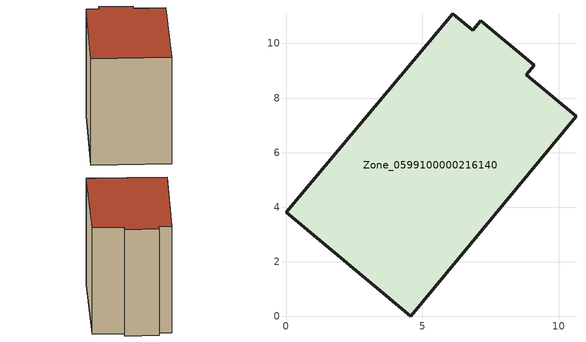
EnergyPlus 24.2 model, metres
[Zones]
Zone_0599100000216140
 floor ground (C_G): 6.85,10.48 7.14,10.83 9.1,9.2 8.81,8.85 10.63,7.34 4.58,0 0,3.82 6.11,11.09 z0
 wall outside (C_F): 4.58,0 10.63,7.34 8.81,8.85 9.1,9.2 7.14,10.83 6.85,10.48 6.11,11.09 0,3.82 4.58,0 z0:8.51
 roof outside (C_R): 6.85,10.48 6.11,11.09 0,3.82 4.58,0 10.63,7.34 8.81,8.85 9.1,9.2 7.14,10.83 z8.51
[BUILDING]
Pand.0599100000216140: North Axis=0; Terrain=City; Loads Convergence Tolerance Value=0.04; Temperature Convergence Tolerance Value=0.4; Solar Distribution=FullExterior; Maximum Number of Warmup Days=25; Minimum Number of Warmup Days=1
[Site:Location]
Rotterdam.The.Hague.AP_ZH_NLD Design_Conditions: Latitude=51.96; Longitude=4.45; Time Zone=1; Elevation=-4.5
[SITE:GROUNDTEMPERATURE:BUILDINGSURFACE]
18, 18, 18, 18, 18, 18, 18, 18, 18, 18, 18, 18
[MATERIAL] Thermal Absorptance=0.9; Solar Absorptance=0.7; Visible Absorptance=0.7
Name | Roughness | Thickness | Conductivity | Density | Specific Heat
G.TI.1946-1964 | MediumSmooth | 0.15 | 1 | 540 | 1210
F.TI.1946-1964 | Rough | 0.3 | 0.857143 | 1920 | 840
R.TI.1946-1964 | MediumRough | 0.2 | 0.277778 | 1500 | 1000
[CONSTRUCTION]
C_G: G.TI.1946-1964
C_F: F.TI.1946-1964
C_R: R.TI.1946-1964
[ZONE]
Zone_0599100000216140: Type=1; Multiplier=1; Ceiling Height=Autocalculate; Volume=Autocalculate; Floor Area=autocalculate; Part of Total Floor Area=Yes
[ZONEINFILTRATION:DESIGNFLOWRATE]
Infil_Zone_0599100000216140: Zone or ZoneList or Space or SpaceList=Zone_0599100000216140; Schedule=AlwaysOn; Design Flow Rate Calculation Method=Flow/Area; Flow Rate per Floor Area=0.003; Constant Term Coefficient=1; Temperature Term Coefficient=0; Velocity Term Coefficient=0; Velocity Squared Term Coefficient=0
[HVACTEMPLATE:ZONE:IDEALLOADSAIRSYSTEM]
Zone_0599100000216140: Maximum Heating Supply Air Temperature=50; Minimum Cooling Supply Air Temperature=13; Maximum Heating Supply Air Humidity Ratio=0.0156; Minimum Cooling Supply Air Humidity Ratio=0.0077; Heating Limit=NoLimit; Cooling Limit=NoLimit; Dehumidification Control Type=ConstantSensibleHeatRatio; Cooling Sensible Heat Ratio=0.7; Dehumidification Setpoint=60; Humidification Control Type=None; Humidification Setpoint=30; Outdoor Air Method=None; Outdoor Air Flow Rate per Person=0.00944; Outdoor Air Flow Rate per Zone Floor Area=0; Outdoor Air Flow Rate per Zone=0; Demand Controlled Ventilation Type=None; Outdoor Air Economizer Type=NoEconomizer; Heat Recovery Type=None; Sensible Heat Recovery Effectiveness=0.7; Latent Heat Recovery Effectiveness=0.65
[ZONECONTROL:THERMOSTAT]
ThermostatControl_Zone_0599100000216140: Zone or ZoneList=Zone_0599100000216140; Control Type Schedule=DualSetpointControlType; Control 1=Thermostat_Zone_0599100000216140; Temperature Difference Between Cutout And Setpoint=0
[THERMOSTATSETPOINT:DUALSETPOINT]
Thermostat_Zone_0599100000216140: Heating Setpoint Temperature Schedule=HeatingSetpoint_Zone_0599100000216140; Cooling Setpoint Temperature Schedule=CoolingSetpoint_Zone_0599100000216140
[SCHEDULE:COMPACT]
HeatingSetpoint_Zone_0599100000216140: Through: 12/31, For: AllDays, Until: 24:00, 21
CoolingSetpoint_Zone_0599100000216140: Through: 12/31, For: AllDays, Until: 24:00, 24
DualSetpointControlType: Through: 12/31, For: AllDays, Until: 24:00, 4
AlwaysOn: Through: 12/31, For: AllDays, Until: 24:00, 1
